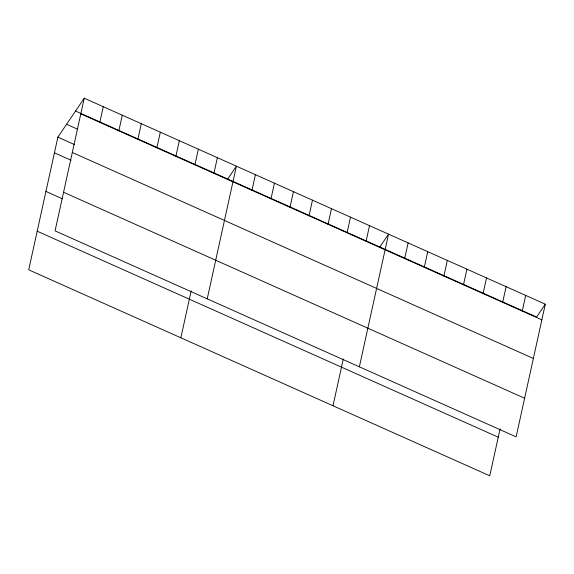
<?xml version="1.0" encoding="UTF-8"?>
<svg xmlns="http://www.w3.org/2000/svg" width="574" height="574" viewBox="0 0 574 574"><rect width="100%" height="100%" fill="white"/><g stroke="black" fill="none" stroke-linecap="round" stroke-linejoin="round"><path stroke-width="0.86" d="M84.242 98.197L55.068 230.87L516.126 436.857L545.3 304.184L84.242 98.197L57.874 137.143L28.7 269.816L489.758 475.803L500.069 428.907M99.819 122.355L103.263 106.692M118.832 130.85L122.276 115.187M137.853 139.353L141.297 123.683M156.874 147.848L160.318 132.185M175.888 156.343L179.332 140.68M194.909 164.846L198.353 149.175M213.93 173.341L217.374 157.671M180.853 337.792L191.164 290.889M207.221 298.846L236.388 166.173L227.691 179.023M251.964 190.331L255.408 174.668M270.985 198.834L274.429 183.163M289.999 207.329L293.443 191.659M309.02 215.824L312.464 200.161M328.041 224.319L331.485 208.656M347.055 232.822L350.506 217.151M366.076 241.317L369.52 225.654M332.999 405.768L343.309 358.872M359.367 366.822L388.541 234.149L379.837 246.999M404.692 258.565L408.136 242.902M424.286 267.319L427.73 251.656M443.881 276.08L447.325 260.409M463.476 284.833L466.92 269.163M483.071 293.587L486.515 277.924M502.666 302.34L506.11 286.677M522.261 311.094L525.705 295.431M545.3 304.184L536.597 317.035L75.538 111.047M80.798 113.86L541.856 319.847M66.57 124.293L77.669 129.243M57.874 137.143L74.512 144.576M72.31 152.469L533.368 358.463M54.422 152.806L71.068 160.246M63.563 192.254L524.622 398.241M45.934 191.422L62.58 198.855M37.188 231.207L498.246 437.194"/></g></svg>
